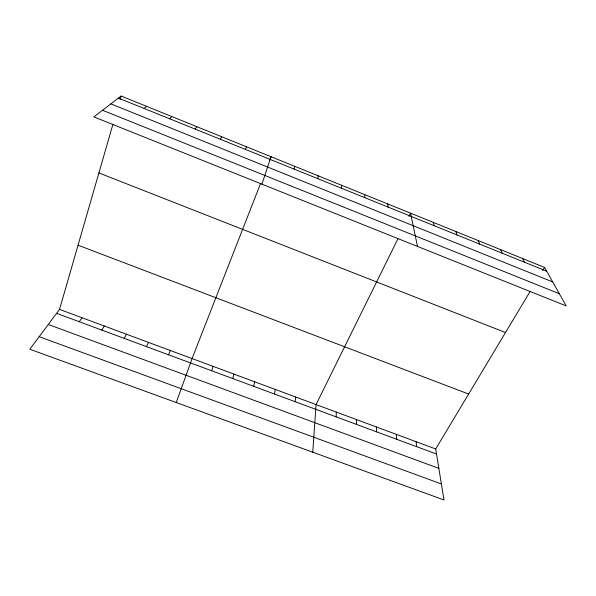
<?xml version="1.0" encoding="UTF-8"?>
<svg xmlns="http://www.w3.org/2000/svg" width="596" height="596" viewBox="0 0 596 596"><rect width="100%" height="100%" fill="white"/><g stroke="black" fill="none" stroke-linecap="round" stroke-linejoin="round"><path stroke-width="0.89" d="M336.166 416.872L336.293 412.082M341.426 188.224L341.523 185.244M312.758 452.208L316.059 404.58L398.106 238.43M295.176 401.697L295.705 397.025M317.832 178.681L318.19 175.798M274.495 394.038L275.225 389.426M253.695 386.327L254.626 381.783M294.066 169.078L294.692 166.291M232.76 378.579L233.908 374.094M530.224 291.31L435.698 448.967L444.005 499.97L29.8 349.241L59.54 309.391L112.949 124.236M120.072 99.554L121.085 96.031L544.55 267.41L566.2 305.934L93.877 116.913L121.085 96.031M211.699 370.779L213.055 366.354M261.897 184.157L271.038 156.718L269.69 160.16M176.26 402.538L192.076 358.569L260.601 183.397M168.541 354.799L170.337 350.5M245.314 149.365L246.491 146.78M146.437 346.611L148.456 342.387M408.968 216.445L410.57 213.189L417.491 246.424M124.191 338.372L126.434 334.214M220.304 139.255L221.772 136.782M542.636 270.606L544.55 267.41M101.804 330.08L104.278 325.99M79.268 321.736L81.98 317.72M195.115 129.071L196.874 126.702M169.741 118.813L171.79 116.555M144.18 108.479L146.534 106.326M39.165 336.688L441.398 483.959M48.261 324.5L438.857 468.374M59.54 309.391L435.698 448.967M56.59 313.34L436.525 454.04M78.054 245.194L468.627 394.045M98.899 172.937L505.505 332.538M102.534 110.267L559.346 293.739M110.863 103.875L552.723 281.945M118.425 98.072L546.681 271.202M522.595 258.522L524.487 262.225M500.491 249.582L502.145 253.196M478.238 240.575L479.653 244.099M455.836 231.509L457.005 234.951M433.277 222.382L434.208 225.728M387.713 203.936L388.138 207.103M416.045 441.673L416.686 446.695M396.288 434.342L396.735 439.304M364.692 194.624L364.864 197.693M376.411 426.967L376.665 431.877M356.408 419.547L356.475 424.397"/></g></svg>
